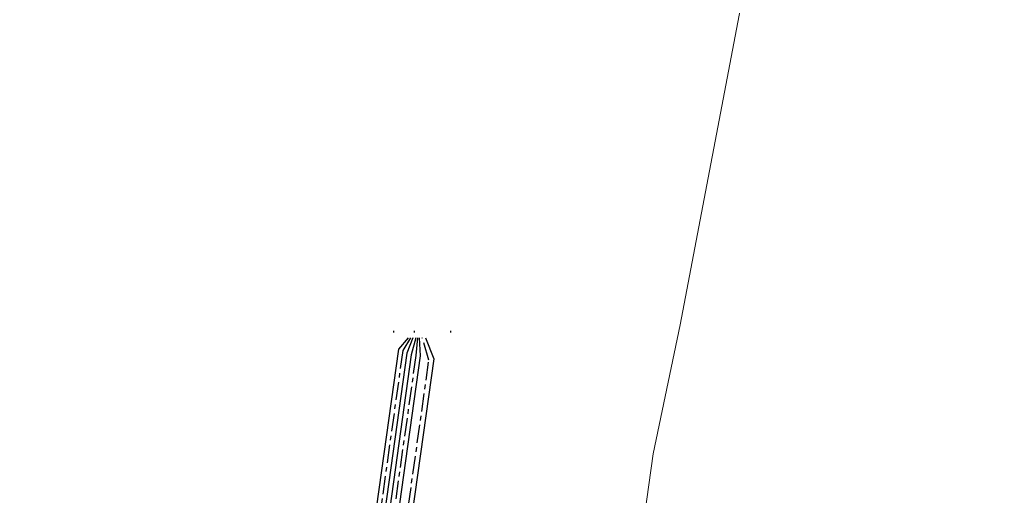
# Model space of a CAD drawing. Header units: metres. Extents: x 301012 to 305396, y 6240778 to 6244350.
# Drawn here: x 303253.8 to 303472.9, y 6243419.2 to 6243524.4 of the extents above; entities that cross this region are included whole.
import ezdxf

# ---------------------------------------------------------------- set-up
doc = ezdxf.new("R2010")
doc.units = ezdxf.units.M
doc.linetypes.add('Cable Exist UG', pattern=[7, 4, -1, 1, -1])
for name, color, linetype, lineweight in [('Cadastre Land Parcels_SP_EXT', 118, 'Continuous', 15), ('Mains_HV_EXT', 13, 'Continuous', 25), ('Mains_TR_EXT', 211, 'Continuous', 25)]:
    doc.layers.add(name, color=color, linetype=linetype, lineweight=lineweight)
doc.styles.get("Standard").update_dxf_attribs({"font": 'arial.ttf'})
doc.linetypes.add('Cable P UG', pattern='A,5,-0.1,["P",Standard,S=1.5,R=0,X=0,Y=-0.75],-1.45', length=6.55)

msp = doc.modelspace()

# ---------------------------------------------------------------- linework, layer by layer
at = {"layer": 'Cadastre Land Parcels_SP_EXT', "linetype": 'Continuous'}
msp.add_lwpolyline([(303413.95, 6243531.76), (303399.7, 6243457), (303393.73, 6243428.49), (303390.88, 6243407.96), (303374.87, 6243292.94), (303374.87, 6243292.94), (303375.45, 6243288.22), (303378.3, 6243284.42), (303382.66, 6243282.52), (303533.05, 6243260.02)], dxfattribs=at)
at = {"layer": 'Mains_HV_EXT', "linetype": 'Cable P UG'}
for points in [[(303341.32, 6243454.13), (303340.31, 6243450.38), (303323.45, 6243329.67), (303302.72, 6243320.64), (303210.16, 6243306.37)], [(303342.06, 6243454.13), (303342.29, 6243450.14), (303325.27, 6243328.29), (303303.28, 6243318.7), (303210.43, 6243304.38)], [(303339.59, 6243454.13), (303337.46, 6243451.66), (303320.71, 6243331.75), (303301.88, 6243323.54), (303210.72, 6243309.45)], [(303340.61, 6243454.13), (303339.35, 6243450.8), (303322.53, 6243330.37), (303302.44, 6243321.61), (303210.99, 6243307.47)], [(303343.41, 6243454.13), (303345.25, 6243449.5), (303328.01, 6243326.21), (303304.12, 6243315.8), (303290.82, 6243313.74), (303238.83, 6243289.53)]]:
    msp.add_lwpolyline(points, dxfattribs=at)
at = {"layer": 'Mains_TR_EXT', "linetype": 'Cable Exist UG'}
for points in [[(303336.46, 6243455.33), (303336.46, 6243455.73)], [(303340.96, 6243455.73), (303340.96, 6243455.33)], [(303348.96, 6243455.73), (303348.96, 6243455.33)], [(303341.69, 6243454.17), (303341.3, 6243450.26), (303324.36, 6243328.98), (303303, 6243319.67), (303303, 6243319.67), (303210.29, 6243305.38)], [(303340.13, 6243454.13), (303338.42, 6243451.32), (303321.62, 6243331.06), (303302.16, 6243322.58), (303210.85, 6243308.46)], [(303232.07, 6243287.47), (303290.3, 6243314.67), (303303.84, 6243316.76), (303327.1, 6243326.9), (303330.98, 6243354.69), (303344.18, 6243449.21), (303342.73, 6243454.17)]]:
    msp.add_lwpolyline(points, dxfattribs=at)

doc.saveas('drawing.dxf')
